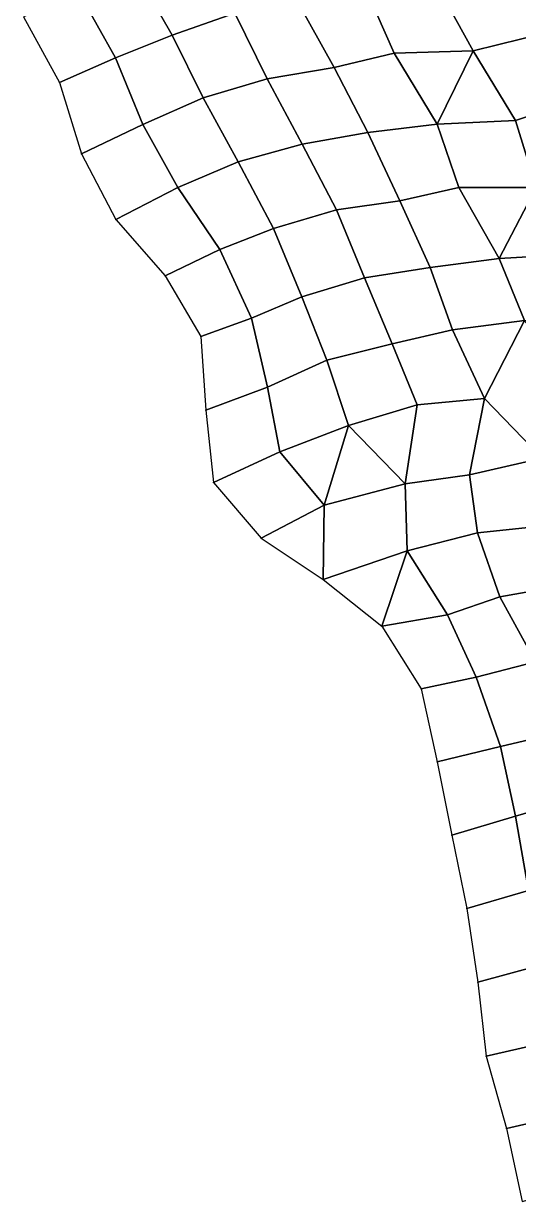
# Model space of a CAD drawing. Extents: x 727294 to 731543, y 8575035 to 8579824.
# Drawn here: x 731150.2 to 731282.4, y 8576462.3 to 8576777.1 of the extents above; entities that cross this region are included whole.
import ezdxf

# ---------------------------------------------------------------- set-up
doc = ezdxf.new("R2010")
doc.units = 0
for name, color, linetype in [('MESH_BOUND', 25, 'CONTINUOUS'), ('MESH_ELEMS', 250, 'CONTINUOUS'), ('MESH_NODES', 18, 'CONTINUOUS')]:
    doc.layers.add(name, color=color, linetype=linetype)

msp = doc.modelspace()

# ---------------------------------------------------------------- linework, layer by layer
at = {"layer": 'MESH_BOUND', "color": 25}
for points in [[(731150.21, 8576778.88, 38.17), (731159.78, 8576761.36, 38.17)], [(731159.78, 8576761.36, 38.17), (731165.73, 8576742.32, 38.17)], [(731165.73, 8576742.32, 38.17), (731174.89, 8576724.72, 38.17)], [(731174.89, 8576724.72, 38.17), (731188, 8576709.67, 38.17)], [(731188, 8576709.67, 38.17), (731197.6, 8576693.44, 38.17)], [(731197.6, 8576693.44, 38.17), (731198.88, 8576673.75, 38.17)], [(731198.88, 8576673.75, 38.17), (731200.97, 8576654.44, 38.17)], [(731200.97, 8576654.44, 38.17), (731213.67, 8576639.6, 38.17)], [(731213.67, 8576639.6, 38.17), (731230.29, 8576628.53, 38.17)], [(731230.29, 8576628.53, 38.17), (731245.9, 8576616.1, 38.17)], [(731245.9, 8576616.1, 38.17), (731256.41, 8576599.31, 38.17)], [(731256.41, 8576599.31, 38.17), (731260.74, 8576579.84, 38.17)], [(731260.74, 8576579.84, 38.17), (731264.65, 8576560.23, 38.17)], [(731264.65, 8576560.23, 38.17), (731268.66, 8576540.64, 38.17)], [(731268.66, 8576540.64, 38.17), (731271.54, 8576520.89, 38.17)], [(731271.54, 8576520.89, 38.17), (731273.85, 8576501.13, 38.17)], [(731273.85, 8576501.13, 38.17), (731279.2, 8576481.86, 38.17)], [(731279.2, 8576481.86, 38.17), (731283.46, 8576462.33, 38.17)]]:
    msp.add_polyline3d(points, dxfattribs=at)
at = {"layer": 'MESH_ELEMS', "color": 179}
for points in [[(731197.05, 8576796.79, 36.34), (731179.84, 8576791.65, 38.17), (731189.87, 8576774.03, 38.17), (731206.66, 8576779.87, 36.3)], [(731289.85, 8576774.61, 36.38), (731310.23, 8576779.02, 35.22), (731296.01, 8576798.69, 35.22), (731279.33, 8576791.6, 36.31)], [(731174.79, 8576767.94, 38.17), (731189.87, 8576774.03, 38.17), (731179.84, 8576791.65, 38.17), (731164.99, 8576785.51, 38.17)], [(731279.33, 8576791.6, 36.31), (731260.61, 8576787.45, 36.31), (731270.38, 8576769.83, 36.39), (731289.85, 8576774.61, 36.38)], [(731260.61, 8576787.45, 36.31), (731242.01, 8576785.56, 36.3), (731249.19, 8576769.21, 36.39), (731270.38, 8576769.83, 36.39)], [(731159.78, 8576761.36, 38.17), (731174.79, 8576767.94, 38.17), (731164.99, 8576785.51, 38.17), (731150.21, 8576778.88, 38.17)], [(731242.01, 8576785.56, 36.3), (731223.21, 8576783.23, 36.29), (731233.22, 8576765.4, 36.43), (731249.19, 8576769.21, 36.39)], [(731215.3, 8576762.29, 36.41), (731233.22, 8576765.4, 36.43), (731223.21, 8576783.23, 36.29), (731206.66, 8576779.87, 36.3)], [(731198.22, 8576757.25, 37.43), (731215.3, 8576762.29, 36.41), (731206.66, 8576779.87, 36.3), (731189.87, 8576774.03, 38.17)], [(731198.22, 8576757.25, 37.43), (731189.87, 8576774.03, 38.17), (731174.79, 8576767.94, 38.17), (731182.12, 8576750.17, 38.17)], [(731289.85, 8576774.61, 36.38), (731270.38, 8576769.83, 36.39), (731281.68, 8576751.16, 36.42), (731299.35, 8576757.19, 36.14)], [(731182.12, 8576750.17, 38.17), (731174.79, 8576767.94, 38.17), (731159.78, 8576761.36, 38.17), (731165.73, 8576742.32, 38.17)], [(731242.15, 8576747.97, 36.42), (731260.73, 8576750.23, 36.42), (731249.19, 8576769.21, 36.39), (731233.22, 8576765.4, 36.43)], [(731249.19, 8576769.21, 36.39), (731260.73, 8576750.23, 36.42), (731270.38, 8576769.83, 36.39), (731249.19, 8576769.21, 36.39)], [(731270.38, 8576769.83, 36.39), (731260.73, 8576750.23, 36.42), (731281.68, 8576751.16, 36.42), (731270.38, 8576769.83, 36.39)], [(731224.69, 8576744.84, 36.42), (731242.15, 8576747.97, 36.42), (731233.22, 8576765.4, 36.43), (731215.3, 8576762.29, 36.41)], [(731207.52, 8576740.14, 36.47), (731224.69, 8576744.84, 36.42), (731215.3, 8576762.29, 36.41), (731198.22, 8576757.25, 37.43)], [(731191.43, 8576733.26, 38.17), (731207.52, 8576740.14, 36.47), (731198.22, 8576757.25, 37.43), (731182.12, 8576750.17, 38.17)], [(731304.78, 8576739.21, 36.41), (731299.35, 8576757.19, 36.14), (731281.68, 8576751.16, 36.42), (731287.17, 8576733.26, 36.49)], [(731182.12, 8576750.17, 38.17), (731165.73, 8576742.32, 38.17), (731174.89, 8576724.72, 38.17), (731191.43, 8576733.26, 38.17)], [(731260.73, 8576750.23, 36.42), (731242.15, 8576747.97, 36.42), (731250.77, 8576729.75, 36.4), (731266.55, 8576733.25, 36.43)], [(731266.55, 8576733.25, 36.43), (731287.17, 8576733.26, 36.49), (731281.68, 8576751.16, 36.42), (731260.73, 8576750.23, 36.42)], [(731233.83, 8576727.35, 36.4), (731250.77, 8576729.75, 36.4), (731242.15, 8576747.97, 36.42), (731224.69, 8576744.84, 36.42)], [(731224.69, 8576744.84, 36.42), (731207.52, 8576740.14, 36.47), (731216.96, 8576722.36, 36.46), (731233.83, 8576727.35, 36.4)], [(731202.66, 8576716.72, 38.17), (731216.96, 8576722.36, 36.46), (731207.52, 8576740.14, 36.47), (731191.43, 8576733.26, 38.17)], [(731188, 8576709.67, 38.17), (731202.66, 8576716.72, 38.17), (731191.43, 8576733.26, 38.17), (731174.89, 8576724.72, 38.17)], [(731266.55, 8576733.25, 36.43), (731250.77, 8576729.75, 36.4), (731258.88, 8576711.88, 36.57), (731277.27, 8576714.33, 36.56)], [(731277.27, 8576714.33, 36.56), (731287.17, 8576733.26, 36.49), (731266.55, 8576733.25, 36.43), (731277.27, 8576714.33, 36.56)], [(731287.17, 8576733.26, 36.49), (731277.27, 8576714.33, 36.56), (731298.92, 8576715.55, 36.51), (731287.17, 8576733.26, 36.49)], [(731224.56, 8576704.03, 36.65), (731241.33, 8576709.13, 36.51), (731233.83, 8576727.35, 36.4), (731216.96, 8576722.36, 36.46)], [(731241.33, 8576709.13, 36.51), (731258.88, 8576711.88, 36.57), (731250.77, 8576729.75, 36.4), (731233.83, 8576727.35, 36.4)], [(731224.56, 8576704.03, 36.65), (731216.96, 8576722.36, 36.46), (731202.66, 8576716.72, 38.17), (731211.08, 8576698.38, 38.17)], [(731197.6, 8576693.44, 38.17), (731211.08, 8576698.38, 38.17), (731202.66, 8576716.72, 38.17), (731188, 8576709.67, 38.17)], [(731264.82, 8576695.24, 36.53), (731284.03, 8576697.78, 36.51), (731277.27, 8576714.33, 36.56), (731258.88, 8576711.88, 36.57)], [(731284.03, 8576697.78, 36.51), (731304.48, 8576700.09, 36.55), (731298.92, 8576715.55, 36.51), (731277.27, 8576714.33, 36.56)], [(731248.69, 8576691.48, 36.63), (731264.82, 8576695.24, 36.53), (731258.88, 8576711.88, 36.57), (731241.33, 8576709.13, 36.51)], [(731241.33, 8576709.13, 36.51), (731224.56, 8576704.03, 36.65), (731231.24, 8576687.12, 36.73), (731248.69, 8576691.48, 36.63)], [(731231.24, 8576687.12, 36.73), (731224.56, 8576704.03, 36.65), (731211.08, 8576698.38, 38.17), (731215.39, 8576679.9, 38.17)], [(731215.39, 8576679.9, 38.17), (731211.08, 8576698.38, 38.17), (731197.6, 8576693.44, 38.17), (731198.88, 8576673.75, 38.17)], [(731273.32, 8576676.91, 36.56), (731284.03, 8576697.78, 36.51), (731264.82, 8576695.24, 36.53), (731273.32, 8576676.91, 36.56)], [(731273.32, 8576676.91, 36.56), (731288.79, 8576660.94, 36.64), (731297.59, 8576681.49, 36.57), (731284.03, 8576697.78, 36.51)], [(731264.82, 8576695.24, 36.53), (731248.69, 8576691.48, 36.63), (731255.38, 8576675.25, 36.52), (731273.32, 8576676.91, 36.56)], [(731237.04, 8576669.68, 36.61), (731255.38, 8576675.25, 36.52), (731248.69, 8576691.48, 36.63), (731231.24, 8576687.12, 36.73)], [(731237.04, 8576669.68, 36.61), (731231.24, 8576687.12, 36.73), (731215.39, 8576679.9, 38.17), (731218.65, 8576662.65, 38.17)], [(731218.65, 8576662.65, 38.17), (731215.39, 8576679.9, 38.17), (731198.88, 8576673.75, 38.17), (731200.97, 8576654.44, 38.17)], [(731269.4, 8576656.52, 36.52), (731273.32, 8576676.91, 36.56), (731255.38, 8576675.25, 36.52), (731252.16, 8576654.06, 37.21)], [(731288.79, 8576660.94, 36.64), (731273.32, 8576676.91, 36.56), (731269.4, 8576656.52, 36.52), (731288.79, 8576660.94, 36.64)], [(731237.04, 8576669.68, 36.61), (731252.16, 8576654.06, 37.21), (731255.38, 8576675.25, 36.52), (731237.04, 8576669.68, 36.61)], [(731237.04, 8576669.68, 36.61), (731218.65, 8576662.65, 38.17), (731230.54, 8576648.44, 38.17), (731237.04, 8576669.68, 36.61)], [(731230.54, 8576648.44, 38.17), (731252.16, 8576654.06, 37.21), (731237.04, 8576669.68, 36.61), (731230.54, 8576648.44, 38.17)], [(731218.65, 8576662.65, 38.17), (731200.97, 8576654.44, 38.17), (731213.67, 8576639.6, 38.17), (731230.54, 8576648.44, 38.17)], [(731287.61, 8576642.72, 36.73), (731288.79, 8576660.94, 36.64), (731269.4, 8576656.52, 36.52), (731271.53, 8576641.02, 36.81)], [(731271.53, 8576641.02, 36.81), (731269.4, 8576656.52, 36.52), (731252.16, 8576654.06, 37.21), (731252.66, 8576636.2, 38.17)], [(731252.66, 8576636.2, 38.17), (731252.16, 8576654.06, 37.21), (731230.54, 8576648.44, 38.17), (731230.29, 8576628.53, 38.17)], [(731230.54, 8576648.44, 38.17), (731213.67, 8576639.6, 38.17), (731230.29, 8576628.53, 38.17), (731230.54, 8576648.44, 38.17)], [(731277.45, 8576623.91, 38.16), (731294.99, 8576627.02, 36.84), (731287.61, 8576642.72, 36.73), (731271.53, 8576641.02, 36.81)], [(731263.46, 8576619.09, 38.17), (731277.45, 8576623.91, 38.16), (731271.53, 8576641.02, 36.81), (731252.66, 8576636.2, 38.17)], [(731230.29, 8576628.53, 38.17), (731245.9, 8576616.1, 38.17), (731252.66, 8576636.2, 38.17), (731230.29, 8576628.53, 38.17)], [(731252.66, 8576636.2, 38.17), (731245.9, 8576616.1, 38.17), (731263.46, 8576619.09, 38.17), (731252.66, 8576636.2, 38.17)], [(731286.95, 8576606.52, 38.17), (731303.74, 8576609.54, 36.89), (731294.99, 8576627.02, 36.84), (731277.45, 8576623.91, 38.16)], [(731271.18, 8576602.44, 38.17), (731286.95, 8576606.52, 38.17), (731277.45, 8576623.91, 38.16), (731263.46, 8576619.09, 38.17)], [(731263.46, 8576619.09, 38.17), (731245.9, 8576616.1, 38.17), (731256.41, 8576599.31, 38.17), (731271.18, 8576602.44, 38.17)], [(731277.6, 8576583.92, 38.17), (731293.16, 8576587.53, 38.17), (731286.95, 8576606.52, 38.17), (731271.18, 8576602.44, 38.17)], [(731260.74, 8576579.84, 38.17), (731277.6, 8576583.92, 38.17), (731271.18, 8576602.44, 38.17), (731256.41, 8576599.31, 38.17)], [(731298.09, 8576570.06, 38.17), (731293.16, 8576587.53, 38.17), (731277.6, 8576583.92, 38.17), (731281.62, 8576565.31, 38.17)], [(731281.62, 8576565.31, 38.17), (731277.6, 8576583.92, 38.17), (731260.74, 8576579.84, 38.17), (731264.65, 8576560.23, 38.17)], [(731301.92, 8576551.08, 38.17), (731298.09, 8576570.06, 38.17), (731281.62, 8576565.31, 38.17), (731285.16, 8576545.45, 38.17)], [(731264.65, 8576560.23, 38.17), (731268.66, 8576540.64, 38.17), (731285.16, 8576545.45, 38.17), (731281.62, 8576565.31, 38.17)], [(731287.98, 8576525.4, 38.17), (731285.16, 8576545.45, 38.17), (731268.66, 8576540.64, 38.17), (731271.54, 8576520.89, 38.17)], [(731291.37, 8576505.17, 38.17), (731287.98, 8576525.4, 38.17), (731271.54, 8576520.89, 38.17), (731273.85, 8576501.13, 38.17)], [(731279.2, 8576481.86, 38.17), (731295.92, 8576485.69, 38.17), (731291.37, 8576505.17, 38.17), (731273.85, 8576501.13, 38.17)], [(731299.05, 8576466.61, 38.17), (731295.92, 8576485.69, 38.17), (731279.2, 8576481.86, 38.17), (731283.46, 8576462.33, 38.17)]]:
    msp.add_3dface(points, dxfattribs=at)
at = {"layer": 'MESH_NODES', "color": 18}
for p in [(731189.87, 8576774.03, 38.17), (731174.79, 8576767.94, 38.17), (731249.19, 8576769.21, 36.39), (731270.38, 8576769.83, 36.39), (731233.22, 8576765.4, 36.43), (731215.3, 8576762.29, 36.41), (731159.78, 8576761.36, 38.17), (731198.22, 8576757.25, 37.43), (731182.12, 8576750.17, 38.17), (731260.73, 8576750.23, 36.42), (731281.68, 8576751.16, 36.42), (731242.15, 8576747.97, 36.42), (731224.69, 8576744.84, 36.42), (731165.73, 8576742.32, 38.17), (731207.52, 8576740.14, 36.47), (731191.43, 8576733.26, 38.17), (731266.55, 8576733.25, 36.43), (731233.83, 8576727.35, 36.4), (731250.77, 8576729.75, 36.4), (731174.89, 8576724.72, 38.17), (731216.96, 8576722.36, 36.46), (731202.66, 8576716.72, 38.17), (731277.27, 8576714.33, 36.56), (731258.88, 8576711.88, 36.57), (731188, 8576709.67, 38.17), (731241.33, 8576709.13, 36.51), (731224.56, 8576704.03, 36.65), (731211.08, 8576698.38, 38.17), (731197.6, 8576693.44, 38.17), (731264.82, 8576695.24, 36.53), (731248.69, 8576691.48, 36.63), (731231.24, 8576687.12, 36.73), (731215.39, 8576679.9, 38.17), (731273.32, 8576676.91, 36.56), (731198.88, 8576673.75, 38.17), (731255.38, 8576675.25, 36.52), (731237.04, 8576669.68, 36.61), (731218.65, 8576662.65, 38.17), (731200.97, 8576654.44, 38.17), (731269.4, 8576656.52, 36.52), (731252.16, 8576654.06, 37.21), (731230.54, 8576648.44, 38.17), (731213.67, 8576639.6, 38.17), (731271.53, 8576641.02, 36.81), (731252.66, 8576636.2, 38.17), (731230.29, 8576628.53, 38.17), (731277.45, 8576623.91, 38.16), (731263.46, 8576619.09, 38.17), (731245.9, 8576616.1, 38.17), (731271.18, 8576602.44, 38.17), (731256.41, 8576599.31, 38.17), (731277.6, 8576583.92, 38.17), (731260.74, 8576579.84, 38.17), (731281.62, 8576565.31, 38.17), (731264.65, 8576560.23, 38.17), (731268.66, 8576540.64, 38.17), (731271.54, 8576520.89, 38.17), (731273.85, 8576501.13, 38.17), (731279.2, 8576481.86, 38.17)]:
    msp.add_point(p, dxfattribs=at)

doc.saveas('drawing.dxf')
